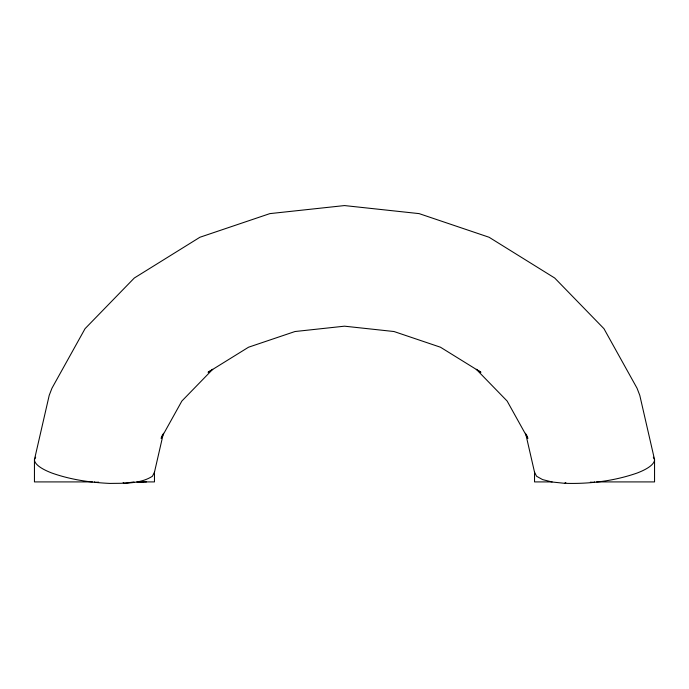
<?xml version="1.0" encoding="UTF-8"?>
<svg xmlns="http://www.w3.org/2000/svg" width="689" height="689" viewBox="0 0 689 689"><rect width="100%" height="100%" fill="white"/><g stroke="black" fill="none" stroke-linecap="round" stroke-linejoin="round"><path stroke-width="1.03" d="M140.987 481.912L154.465 481.912L154.465 472.206L163.414 433.269M162.509 434.785L161.131 438.359L181.87 401.041L212.737 369.287L208.087 372.275L248.54 347.213L294.978 331.53L344.5 326.181L394.022 331.53L440.46 347.213L480.913 372.275L476.263 369.287L507.13 401.041L527.869 438.359L526.491 434.785M35.673 457.186L34.45 459.615L34.45 481.912L92.386 481.912M154.465 472.206L152.424 476.254C139.91 484.178 124.209 483.118 109.99 483.428C90.337 482.533 70.631 479.673 52.028 473.093A64.955 17.087 6 0 1 34.45 459.615L49.212 395.34L51.968 388.2L85.057 328.67L134.303 278.012L199.913 237.257L269.881 213.616L344.5 205.572L419.119 213.616L489.087 237.257L554.697 278.012L603.943 328.67L637.032 388.2L639.788 395.34L654.55 459.615L654.55 481.912L596.614 481.912M525.586 433.269L534.535 472.206L536.576 476.254L542.57 479.587L552.104 481.999L564.532 483.308L565.867 482.533M134.062 481.912L124.468 483.308L123.133 482.533M98.639 482.162L94.462 482.36L94.462 481.912M142.968 481.912L136.896 481.999L146.43 481.912M552.104 481.912L534.535 481.912L534.535 472.206M564.532 483.308C589.009 484.091 613.787 481.146 636.972 473.093A64.955 17.087 -6 0 0 654.55 459.615L653.327 457.186M590.361 482.162L594.538 482.36L594.538 481.912"/></g></svg>
